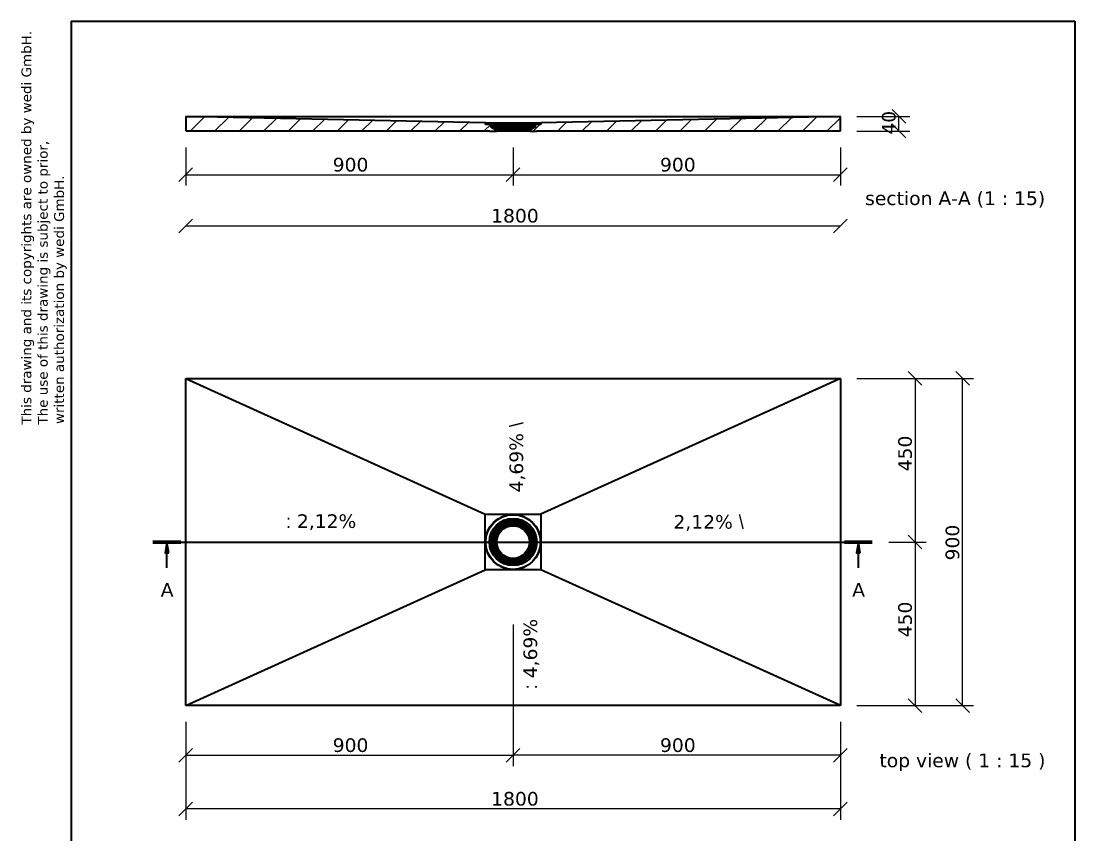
# Model space of a CAD drawing. Header units: millimetres. Extents: x 102 to 3000, y 150 to 4305.
# Drawn here: x 102 to 3000, y 2066 to 4305 of the extents above; entities that cross this region are included whole.
import ezdxf

# ---------------------------------------------------------------- set-up
doc = ezdxf.new("R2010")
doc.units = ezdxf.units.MM
doc.header["$LTSCALE"] = 15
for name, color, linetype, lineweight in [('_Sichtbarkanten', 7, 'Continuous', 35), ('Bemaßung (ISO)', 7, 'Continuous', 25), ('Rahmen (ISO)', 7, 'Continuous', 35), ('Schnittlinie (ISO)', 7, 'Continuous', 35), ('Schraffur (ISO)', 7, 'Continuous', 13), ('Symbol (ISO)', 7, 'Continuous', 25), ('Verdeckt (ISO)', 7, 'Continuous', 35)]:
    doc.layers.add(name, color=color, linetype=linetype, lineweight=lineweight)
doc.styles.add('Bezeichnungstext (DIN)', font='verdana.ttf')
doc.styles.add('Notiztext (DIN)', font='verdana.ttf')
doc.styles.add('Textstil65', font='verdana.ttf')
doc.dimstyles.new('Standard (DIN)', dxfattribs={"dimscale": 15, "dimtxt": 2.5, "dimasz": 2.5, "dimexe": 2, "dimexo": 10, "dimgap": 0.5, "dimtad": 1, "dimdec": 1, "dimrnd": 1e-08, "dimtxsty": 'Notiztext (DIN)', "dimblk": 'OBLIQUE', "dimcen": 0.09, "dimclrd": 256, "dimclre": 256, "dimclrt": 256, "dimadec": 0, "dimazin": 2, "dimtfac": 1, "dimtmove": 0, "dimatfit": 3, "dimfxl": 0, "dimtolj": 1, "dimtzin": 0, "dimlwd": -1, "dimlwe": -1, "dimarcsym": 0})
doc.dimstyles.new('Standard (DIN)-02', dxfattribs={"dimscale": 15, "dimtxt": 2.5, "dimasz": 2.5, "dimexe": 2, "dimexo": 3, "dimgap": 0.5, "dimtad": 1, "dimdec": 1, "dimrnd": 1e-08, "dimtxsty": 'Notiztext (DIN)', "dimblk": 'OBLIQUE', "dimcen": 0.09, "dimclrd": 256, "dimclre": 256, "dimclrt": 256, "dimadec": 0, "dimazin": 2, "dimtfac": 1, "dimtmove": 0, "dimatfit": 3, "dimfxl": 0, "dimtolj": 1, "dimtzin": 0, "dimlwd": -1, "dimlwe": -1, "dimarcsym": 0})

# ---------------------------------------------------------------- blocks, each defined once
blk = doc.blocks.new('Ränder Wedi_hoch')
at = {"layer": 'Rahmen (ISO)'}
for p, q in [((16, 287), (16, 10)), ((16, 287), (200, 287)), ((200, 287), (200, 10)), ((16, 10), (200, 10))]:
    blk.add_line(p, q, dxfattribs=at)
at = {"layer": 'Rahmen (ISO)', "char_height": 1.8, "attachment_point": 7, "rotation": 90, "style": 'Textstil65'}
for s, insert in [('This drawing and its copyrights are owned by wedi GmbH.', (9.2, 213)), ('The use of this drawing is subject to prior,', (12.2, 213)), ('written authorization by wedi GmbH.', (15.19, 213.1)), ('unterliegt dem Urheberrecht. Die Verwendung bedarf in jedem', (12.2, 10.21)), ('Fall der vorherigen, schriftlichen Zustimmung der wedi GmbH.', (15.19, 10.24)), ('Diese Zeichnung / Skizze ist Eigentum der wedi GmbH und ', (9.2, 10.24))]:
    blk.add_mtext(s, dxfattribs=dict(at, insert=insert))
blk = doc.blocks.new('_Oblique')
at = {"color": 0, "linetype": 'ByBlock', "lineweight": -2}
blk.add_line((-0.5, -0.5), (0.5, 0.5), dxfattribs=at)
blk = doc.blocks.new('*D40')
at = {"layer": 'Bemaßung (ISO)', "transparency": 16777216}
for p, q in [((555.1, 2376.9), (555.1, 2107.8)), ((2355.1, 2376.9), (2355.1, 2107.8)), ((2355.1, 2137.8), (555.1, 2137.8))]:
    blk.add_line(p, q, dxfattribs=at)
at = {"layer": 'Defpoints', "color": 0, "transparency": 16777216}
for p in [(555.1, 2421.9), (2355.1, 2421.9), (555.1, 2137.8)]:
    blk.add_point(p, dxfattribs=at)
at = {"layer": 'Bemaßung (ISO)', "transparency": 16777216, "xscale": 37.5, "yscale": 37.5, "zscale": 37.5, "rotation": 180}
blk.add_blockref('_Oblique', (555.1, 2137.8), dxfattribs=at)
at = {"layer": 'Bemaßung (ISO)', "transparency": 16777216, "xscale": 37.5, "yscale": 37.5, "zscale": 37.5}
blk.add_blockref('_Oblique', (2355.1, 2137.8), dxfattribs=at)
at = {"layer": 'Bemaßung (ISO)', "transparency": 16777216, "insert": (1394.7, 2184.5), "char_height": 37.5, "attachment_point": 1, "style": 'Notiztext (DIN)'}
blk.add_mtext('\\A1;1800', dxfattribs=at)
blk = doc.blocks.new('2DTransSchnitt0')
at = {"layer": 'Schnittlinie (ISO)', "linetype": 'Continuous'}
for p, q in [((30.98, 191.46), (162.86, 191.46)), ((33.55, 191.46), (33.2, 189.46)), ((33.55, 189.46), (33.55, 191.46)), ((33.9, 189.46), (33.55, 191.46)), ((160.3, 191.46), (159.95, 189.46)), ((160.3, 189.46), (160.3, 191.46)), ((160.65, 189.46), (160.3, 191.46)), ((33.2, 189.46), (33.9, 189.46)), ((33.55, 186.71), (33.55, 189.46)), ((159.95, 189.46), (160.65, 189.46)), ((160.3, 186.71), (160.3, 189.46))]:
    blk.add_line(p, q, dxfattribs=at)
at = {"layer": 'Schnittlinie (ISO)', "linetype": 'Continuous', "lineweight": 70}
for p, q in [((30.98, 191.46), (36.11, 191.46)), ((157.74, 191.46), (162.86, 191.46))]:
    blk.add_line(p, q, dxfattribs=at)
at = {"layer": 'Schnittlinie (ISO)', "linetype": 'Continuous', "flags": 128}
for points in [[(33.9, 189.46), (33.55, 191.46), (33.2, 189.46), (33.9, 189.46)], [(160.65, 189.46), (160.3, 191.46), (159.95, 189.46), (160.65, 189.46)]]:
    blk.add_lwpolyline(points, dxfattribs=at)
at = {"layer": 'Schnittlinie (ISO)'}
for points in [[(33.9, 189.46), (33.55, 191.46), (33.2, 189.46), (33.9, 189.46)], [(160.65, 189.46), (160.3, 191.46), (159.95, 189.46), (160.65, 189.46)]]:
    blk.add_solid(points, dxfattribs=at)
at = {"layer": 'Schnittlinie (ISO)', "char_height": 2.5, "attachment_point": 7, "style": 'Bezeichnungstext (DIN)'}
for insert in [(32.41, 181.46), (159.17, 181.46)]:
    blk.add_mtext('A', dxfattribs=dict(at, insert=insert))
blk = doc.blocks.new('*D42')
at = {"layer": 'Bemaßung (ISO)', "transparency": 16777216}
for p, q in [((2400.1, 3321.9), (2590.5, 3321.9)), ((2560.5, 3321.9), (2560.5, 2871.9)), ((2487.9, 2871.9), (2590.5, 2871.9))]:
    blk.add_line(p, q, dxfattribs=at)
at = {"layer": 'Defpoints', "color": 0, "transparency": 16777216}
for p in [(2355.1, 3321.9), (2442.9, 2871.9), (2560.5, 2871.9)]:
    blk.add_point(p, dxfattribs=at)
at = {"layer": 'Bemaßung (ISO)', "transparency": 16777216, "xscale": 37.5, "yscale": 37.5, "zscale": 37.5}
for p, rotation in [((2560.5, 3321.9), 90), ((2560.5, 2871.9), 270)]:
    blk.add_blockref('_Oblique', p, dxfattribs=dict(at, rotation=rotation))
at = {"layer": 'Bemaßung (ISO)', "transparency": 16777216, "insert": (2514, 3066.4), "char_height": 37.5, "attachment_point": 1, "rotation": 90, "style": 'Notiztext (DIN)'}
blk.add_mtext('\\A1;450', dxfattribs=at)
blk = doc.blocks.new('*D43')
at = {"layer": 'Bemaßung (ISO)', "transparency": 16777216}
for p, q in [((2487.9, 2871.9), (2590.5, 2871.9)), ((2560.5, 2871.9), (2560.5, 2421.9)), ((2400.1, 2421.9), (2590.5, 2421.9))]:
    blk.add_line(p, q, dxfattribs=at)
at = {"layer": 'Defpoints', "color": 0, "transparency": 16777216}
for p in [(2442.9, 2871.9), (2355.1, 2421.9), (2560.5, 2421.9)]:
    blk.add_point(p, dxfattribs=at)
at = {"layer": 'Bemaßung (ISO)', "transparency": 16777216, "xscale": 37.5, "yscale": 37.5, "zscale": 37.5}
for p, rotation in [((2560.5, 2871.9), 90), ((2560.5, 2421.9), 270)]:
    blk.add_blockref('_Oblique', p, dxfattribs=dict(at, rotation=rotation))
at = {"layer": 'Bemaßung (ISO)', "transparency": 16777216, "insert": (2514, 2609.8), "char_height": 37.5, "attachment_point": 1, "rotation": 90, "style": 'Notiztext (DIN)'}
blk.add_mtext('\\A1;450', dxfattribs=at)
blk = doc.blocks.new('*D44')
at = {"layer": 'Bemaßung (ISO)', "transparency": 16777216}
for p, q in [((2400.1, 3321.9), (2720.9, 3321.9)), ((2690.9, 2421.9), (2690.9, 3321.9)), ((2400.1, 2421.9), (2720.9, 2421.9))]:
    blk.add_line(p, q, dxfattribs=at)
at = {"layer": 'Defpoints', "color": 0, "transparency": 16777216}
for p in [(2355.1, 3321.9), (2690.9, 3321.9), (2355.1, 2421.9)]:
    blk.add_point(p, dxfattribs=at)
at = {"layer": 'Bemaßung (ISO)', "transparency": 16777216, "xscale": 37.5, "yscale": 37.5, "zscale": 37.5}
for p, rotation in [((2690.9, 3321.9), 90), ((2690.9, 2421.9), 270)]:
    blk.add_blockref('_Oblique', p, dxfattribs=dict(at, rotation=rotation))
at = {"layer": 'Bemaßung (ISO)', "transparency": 16777216, "insert": (2644.4, 2821.4), "char_height": 37.5, "attachment_point": 1, "rotation": 90, "style": 'Notiztext (DIN)'}
blk.add_mtext('\\A1;900', dxfattribs=at)
blk = doc.blocks.new('*D45')
at = {"layer": 'Bemaßung (ISO)', "transparency": 16777216}
for p, q in [((555.1, 3957.6), (555.1, 3852.3)), ((1455.1, 3956.9), (1455.1, 3852.3)), ((555.1, 3882.3), (1455.1, 3882.3))]:
    blk.add_line(p, q, dxfattribs=at)
at = {"layer": 'Defpoints', "color": 0, "transparency": 16777216}
for p in [(555.1, 4002.6), (1455.1, 4001.9), (1455.1, 3882.3)]:
    blk.add_point(p, dxfattribs=at)
at = {"layer": 'Bemaßung (ISO)', "transparency": 16777216, "xscale": 37.5, "yscale": 37.5, "zscale": 37.5, "rotation": 180}
blk.add_blockref('_Oblique', (555.1, 3882.3), dxfattribs=at)
at = {"layer": 'Bemaßung (ISO)', "transparency": 16777216, "xscale": 37.5, "yscale": 37.5, "zscale": 37.5}
blk.add_blockref('_Oblique', (1455.1, 3882.3), dxfattribs=at)
at = {"layer": 'Bemaßung (ISO)', "transparency": 16777216, "insert": (959, 3928.8), "char_height": 37.5, "attachment_point": 1, "style": 'Notiztext (DIN)'}
blk.add_mtext('\\A1;900', dxfattribs=at)
blk = doc.blocks.new('*D46')
at = {"layer": 'Bemaßung (ISO)', "transparency": 16777216}
for p, q in [((1455.1, 3956.9), (1455.1, 3852.3)), ((2355.1, 3957.6), (2355.1, 3852.3)), ((1455.1, 3882.3), (2355.1, 3882.3))]:
    blk.add_line(p, q, dxfattribs=at)
at = {"layer": 'Defpoints', "color": 0, "transparency": 16777216}
for p in [(1455.1, 4001.9), (2355.1, 4002.6), (2355.1, 3882.3)]:
    blk.add_point(p, dxfattribs=at)
at = {"layer": 'Bemaßung (ISO)', "transparency": 16777216, "xscale": 37.5, "yscale": 37.5, "zscale": 37.5, "rotation": 180}
blk.add_blockref('_Oblique', (1455.1, 3882.3), dxfattribs=at)
at = {"layer": 'Bemaßung (ISO)', "transparency": 16777216, "xscale": 37.5, "yscale": 37.5, "zscale": 37.5}
blk.add_blockref('_Oblique', (2355.1, 3882.3), dxfattribs=at)
at = {"layer": 'Bemaßung (ISO)', "transparency": 16777216, "insert": (1859, 3928.8), "char_height": 37.5, "attachment_point": 1, "style": 'Notiztext (DIN)'}
blk.add_mtext('\\A1;900', dxfattribs=at)
blk = doc.blocks.new('*D47')
at = {"layer": 'Bemaßung (ISO)', "transparency": 16777216}
for p, q in [((2400, 4042.6), (2545.9, 4042.6)), ((2515.9, 4002.6), (2515.9, 4042.6)), ((2400.1, 4002.6), (2545.9, 4002.6))]:
    blk.add_line(p, q, dxfattribs=at)
at = {"layer": 'Defpoints', "color": 0, "transparency": 16777216}
for p in [(2355, 4042.6), (2515.9, 4042.6), (2355.1, 4002.6)]:
    blk.add_point(p, dxfattribs=at)
at = {"layer": 'Bemaßung (ISO)', "transparency": 16777216, "xscale": 37.5, "yscale": 37.5, "zscale": 37.5}
for p, rotation in [((2515.9, 4042.6), 90), ((2515.9, 4002.6), 270)]:
    blk.add_blockref('_Oblique', p, dxfattribs=dict(at, rotation=rotation))
at = {"layer": 'Bemaßung (ISO)', "transparency": 16777216, "insert": (2469.4, 3992.5), "char_height": 37.5, "attachment_point": 1, "rotation": 90, "style": 'Notiztext (DIN)'}
blk.add_mtext('\\A1;40', dxfattribs=at)
blk = doc.blocks.new('*D48')
at = {"layer": 'Bemaßung (ISO)', "transparency": 16777216}
for p, q in [((1455.1, 2645.5), (1455.1, 2255.5)), ((555.1, 2285.5), (1455.1, 2285.5))]:
    blk.add_line(p, q, dxfattribs=at)
at = {"layer": 'Defpoints', "color": 0, "transparency": 16777216}
for p in [(1455.1, 2795.5), (555.1, 2422), (1455.1, 2285.5)]:
    blk.add_point(p, dxfattribs=at)
at = {"layer": 'Bemaßung (ISO)', "transparency": 16777216, "xscale": 37.5, "yscale": 37.5, "zscale": 37.5, "rotation": 180}
blk.add_blockref('_Oblique', (555.1, 2285.5), dxfattribs=at)
at = {"layer": 'Bemaßung (ISO)', "transparency": 16777216, "xscale": 37.5, "yscale": 37.5, "zscale": 37.5}
blk.add_blockref('_Oblique', (1455.1, 2285.5), dxfattribs=at)
at = {"layer": 'Bemaßung (ISO)', "transparency": 16777216, "insert": (959, 2332), "char_height": 37.5, "attachment_point": 1, "style": 'Notiztext (DIN)'}
blk.add_mtext('\\A1;900', dxfattribs=at)
blk = doc.blocks.new('*D49')
at = {"layer": 'Bemaßung (ISO)', "transparency": 16777216}
for p, q in [((1455.1, 2645.5), (1455.1, 2255.5)), ((2355, 2285.5), (1455.1, 2285.5))]:
    blk.add_line(p, q, dxfattribs=at)
at = {"layer": 'Defpoints', "color": 0, "transparency": 16777216}
for p in [(1455.1, 2795.5), (2355, 2422), (1455.1, 2285.5)]:
    blk.add_point(p, dxfattribs=at)
at = {"layer": 'Bemaßung (ISO)', "transparency": 16777216, "xscale": 37.5, "yscale": 37.5, "zscale": 37.5, "rotation": 180}
blk.add_blockref('_Oblique', (1455.1, 2285.5), dxfattribs=at)
at = {"layer": 'Bemaßung (ISO)', "transparency": 16777216, "xscale": 37.5, "yscale": 37.5, "zscale": 37.5}
blk.add_blockref('_Oblique', (2355, 2285.5), dxfattribs=at)
at = {"layer": 'Bemaßung (ISO)', "transparency": 16777216, "insert": (1859, 2332), "char_height": 37.5, "attachment_point": 1, "style": 'Notiztext (DIN)'}
blk.add_mtext('\\A1;900', dxfattribs=at)
blk = doc.blocks.new('*D50')
at = {"layer": 'Bemaßung (ISO)', "transparency": 16777216}
blk.add_line((555.1, 3741.5), (2355.1, 3741.5), dxfattribs=at)
at = {"layer": 'Defpoints', "color": 0, "transparency": 16777216}
for p in [(555.1, 4022), (2355.1, 4022), (2355.1, 3741.5)]:
    blk.add_point(p, dxfattribs=at)
at = {"layer": 'Bemaßung (ISO)', "transparency": 16777216, "xscale": 37.5, "yscale": 37.5, "zscale": 37.5, "rotation": 180}
blk.add_blockref('_Oblique', (555.1, 3741.5), dxfattribs=at)
at = {"layer": 'Bemaßung (ISO)', "transparency": 16777216, "xscale": 37.5, "yscale": 37.5, "zscale": 37.5}
blk.add_blockref('_Oblique', (2355.1, 3741.5), dxfattribs=at)
at = {"layer": 'Bemaßung (ISO)', "transparency": 16777216, "insert": (1394.7, 3788.3), "char_height": 37.5, "attachment_point": 1, "style": 'Notiztext (DIN)'}
blk.add_mtext('\\A1;1800', dxfattribs=at)

msp = doc.modelspace()

# ---------------------------------------------------------------- hatches: boundary and pattern name
at = {"layer": 'Schraffur (ISO)'}
h = msp.add_hatch(dxfattribs=at)
h.set_pattern_fill('ANSI31', color=256, scale=381, style=0)
h.set_pattern_definition([(45, (0, 0), (-33.67596, 33.67596), [])])
h.paths.add_polyline_path([(1500.57, 4003.89), (1502.32, 4003.89), (1502.32, 4006.59), (1515.32, 4014.89), (1515.32, 4022.89), (1530.32, 4022.89), (1530.32, 4023.89), (1513.02, 4023.89), (1512.52, 4023.39), (1512.52, 4018.39), (1510.82, 4018.39), (1510.32, 4017.89), (1510.32, 4016.39), (1506.32, 4013.84), (1506.32, 4011.52), (1504.02, 4010.05), (1504.02, 4011.89), (1501.57, 4010.33), (1500.57, 4008.59)])
h.paths.add_polyline_path([(1407.82, 4003.89), (1409.57, 4003.89), (1409.57, 4008.59), (1408.56, 4010.33), (1406.12, 4011.89), (1406.12, 4010.05), (1403.82, 4011.52), (1403.82, 4013.84), (1399.82, 4016.39), (1399.82, 4017.89), (1399.32, 4018.39), (1397.62, 4018.39), (1397.62, 4023.39), (1397.12, 4023.89), (1379.82, 4023.89), (1379.82, 4022.89), (1394.82, 4022.89), (1394.82, 4014.89), (1407.82, 4006.59)])
h.paths.add_polyline_path([(1407.07, 4005.89), (1394.57, 4012.89), (1394.57, 4020.89), (1379.07, 4020.89), (1379.07, 4025.14), (1378.58, 4025.14), (555.09, 4042.64), (555.07, 4041.39), (555.07, 4002.64), (1390.07, 4002.64), (1390.07, 4001.94), (1410.07, 4001.94), (1410.07, 4002.64), (1407.07, 4002.64)])
h.paths.add_polyline_path([(1515.57, 4012.89), (1503.07, 4005.89), (1503.07, 4002.64), (1500.07, 4002.64), (1500.07, 4001.94), (1520.07, 4001.94), (1520.07, 4002.64), (2355.07, 4002.64), (2355.07, 4041.39), (2355.04, 4042.64), (1531.55, 4025.14), (1531.07, 4025.14), (1531.07, 4020.89), (1515.57, 4020.89)])

# ---------------------------------------------------------------- linework, layer by layer
at = {"layer": '_Sichtbarkanten'}
for p, q in [((555.09, 4042.64), (555.07, 4041.39)), ((555.07, 4041.39), (555.07, 4002.64)), ((1378.58, 4025.14), (555.09, 4042.64)), ((555.15, 4042.64), (2354.99, 4042.64)), ((2355.04, 4042.64), (1531.55, 4025.14)), ((2355.07, 4041.39), (2355.04, 4042.64)), ((2355.07, 4002.64), (2355.07, 4041.39)), ((555.07, 4002.64), (1390.07, 4002.64)), ((1379.07, 4025.14), (1378.58, 4025.14)), ((1379.07, 4020.89), (1379.07, 4025.14)), ((1379.07, 4025.14), (1531.07, 4025.14)), ((1394.57, 4020.89), (1379.07, 4020.89)), ((1397.12, 4023.89), (1379.82, 4023.89)), ((1379.82, 4023.89), (1379.82, 4022.89)), ((1379.82, 4022.89), (1394.82, 4022.89)), ((1390.07, 4002.64), (1390.07, 4001.94)), ((1390.07, 4001.94), (1410.07, 4001.94)), ((1394.57, 4012.89), (1394.57, 4020.89)), ((1394.82, 4020.89), (1394.57, 4020.89)), ((1407.07, 4005.89), (1394.57, 4012.89)), ((1397.95, 4012.89), (1394.57, 4012.89)), ((1394.82, 4022.89), (1394.82, 4014.89)), ((1394.82, 4014.89), (1407.82, 4006.59)), ((1397.62, 4023.39), (1397.12, 4023.89)), ((1513.02, 4023.89), (1397.12, 4023.89)), ((1397.62, 4018.39), (1397.62, 4023.39)), ((1397.62, 4023.39), (1512.52, 4023.39)), ((1399.32, 4018.39), (1397.62, 4018.39)), ((1399.82, 4017.89), (1399.32, 4018.39)), ((1510.82, 4018.39), (1399.32, 4018.39)), ((1399.82, 4016.39), (1399.82, 4017.89)), ((1399.82, 4017.89), (1510.32, 4017.89)), ((1403.82, 4013.84), (1399.82, 4016.39)), ((1510.32, 4016.39), (1399.82, 4016.39)), ((1403.82, 4011.52), (1403.82, 4013.84)), ((1506.32, 4013.84), (1403.82, 4013.84)), ((1406.12, 4010.05), (1403.82, 4011.52)), ((1406.12, 4011.52), (1403.82, 4011.52)), ((1408.56, 4010.33), (1406.12, 4011.89)), ((1406.12, 4011.89), (1406.12, 4010.05)), ((1504.02, 4011.89), (1406.12, 4011.89)), ((1407.07, 4002.64), (1407.07, 4005.89)), ((1407.07, 4005.89), (1407.82, 4005.89)), ((1410.07, 4002.64), (1407.07, 4002.64)), ((1407.82, 4006.59), (1407.82, 4003.89)), ((1407.82, 4003.89), (1409.57, 4003.89)), ((1409.57, 4008.59), (1408.56, 4010.33)), ((1501.57, 4010.33), (1408.56, 4010.33)), ((1409.57, 4003.89), (1409.57, 4008.59)), ((1500.57, 4008.59), (1409.57, 4008.59)), ((1500.57, 4003.89), (1409.57, 4003.89)), ((1410.07, 4001.94), (1410.07, 4002.64)), ((1410.07, 4002.64), (1500.07, 4002.64)), ((1500.07, 4001.94), (1410.07, 4001.94)), ((1503.07, 4002.64), (1500.07, 4002.64)), ((1500.07, 4002.64), (1500.07, 4001.94)), ((1500.07, 4001.94), (1520.07, 4001.94)), ((1501.57, 4010.33), (1500.57, 4008.59)), ((1500.57, 4008.59), (1500.57, 4003.89)), ((1500.57, 4003.89), (1502.32, 4003.89)), ((1504.02, 4011.89), (1501.57, 4010.33)), ((1502.32, 4006.59), (1515.32, 4014.89)), ((1502.32, 4003.89), (1502.32, 4006.59)), ((1502.32, 4005.89), (1503.07, 4005.89)), ((1515.57, 4012.89), (1503.07, 4005.89)), ((1503.07, 4005.89), (1503.07, 4002.64)), ((1504.02, 4010.05), (1504.02, 4011.89)), ((1506.32, 4011.52), (1504.02, 4010.05)), ((1506.32, 4011.52), (1504.02, 4011.52)), ((1510.32, 4016.39), (1506.32, 4013.84)), ((1506.32, 4013.84), (1506.32, 4011.52)), ((1510.82, 4018.39), (1510.32, 4017.89)), ((1510.32, 4017.89), (1510.32, 4016.39)), ((1512.52, 4018.39), (1510.82, 4018.39)), ((1515.57, 4012.89), (1512.19, 4012.89)), ((1513.02, 4023.89), (1512.52, 4023.39)), ((1512.52, 4023.39), (1512.52, 4018.39)), ((1530.32, 4023.89), (1513.02, 4023.89)), ((1515.32, 4022.89), (1530.32, 4022.89)), ((1515.32, 4014.89), (1515.32, 4022.89)), ((1515.57, 4020.89), (1515.32, 4020.89)), ((1531.07, 4020.89), (1515.57, 4020.89)), ((1515.57, 4020.89), (1515.57, 4012.89)), ((1520.07, 4001.94), (1520.07, 4002.64)), ((1520.07, 4002.64), (2355.07, 4002.64)), ((1530.32, 4022.89), (1530.32, 4023.89)), ((1531.55, 4025.14), (1531.07, 4025.14)), ((1531.07, 4025.14), (1531.07, 4020.89)), ((555.07, 3321.94), (2355.07, 3321.94)), ((555.07, 2421.94), (555.07, 3321.94)), ((555.07, 3321.94), (555.09, 3321.88)), ((555.15, 3321.88), (555.09, 3321.88)), ((555.09, 2422), (555.09, 3321.88)), ((555.15, 3321.88), (2354.99, 3321.88)), ((555.15, 3321.88), (1378.58, 2948.41)), ((2354.99, 3321.88), (1531.55, 2948.41)), ((2354.99, 3321.88), (2355.04, 3321.88)), ((2355.07, 3321.94), (2355.04, 3321.88)), ((2355.04, 3321.88), (2355.04, 2422)), ((2355.07, 3321.94), (2355.07, 2421.94)), ((1378.58, 2948.41), (1531.55, 2948.41)), ((1378.58, 2795.47), (1378.58, 2948.41)), ((1531.55, 2948.41), (1531.55, 2795.47)), ((555.15, 2422), (1378.58, 2795.47)), ((1531.55, 2795.47), (1378.58, 2795.47)), ((2354.99, 2422), (1531.55, 2795.47)), ((555.07, 2421.94), (555.09, 2422)), ((2355.07, 2421.94), (555.07, 2421.94)), ((555.15, 2422), (555.09, 2422)), ((2354.99, 2422), (555.15, 2422)), ((2354.99, 2422), (2355.04, 2422)), ((2355.07, 2421.94), (2355.04, 2422))]:
    msp.add_line(p, q, dxfattribs=at)
for radius in [76, 75.25, 57.95, 57.45, 55.75, 55.25, 51.25, 48.95, 46.5, 45.5, 45]:
    msp.add_circle((1455.07, 2871.94), radius, dxfattribs=at)
at = {"layer": 'Verdeckt (ISO)'}
for radius in [65, 60.5, 60.25, 48, 47.25]:
    msp.add_circle((1455.07, 2871.94), radius, dxfattribs=at)

# ---------------------------------------------------------------- block references
at = {"xscale": 15, "yscale": 15, "zscale": 15}
msp.add_blockref('Ränder Wedi_hoch', (0, 0), dxfattribs=at)
at = {"layer": 'Schnittlinie (ISO)', "xscale": 15, "yscale": 15, "zscale": 15}
msp.add_blockref('2DTransSchnitt0', (0, 0), dxfattribs=at)

# ---------------------------------------------------------------- texts
at = {"layer": 'Symbol (ISO)', "char_height": 37.5, "attachment_point": 7, "style": 'Bezeichnungstext (DIN)'}
for s, insert in [('section A-A (1 : 15)', (2422.98, 3792.09)), ('top view ( 1 : 15 )', (2462.39, 2241.77))]:
    msp.add_mtext(s, dxfattribs=dict(at, insert=insert))
at = {"layer": 'Symbol (ISO)', "char_height": 37.5, "attachment_point": 1, "rotation": 90, "style": 'Notiztext (DIN)'}
for s, insert, width in [('{4,69% \\fAIGDT|b0|i0;\\H37.3096;\\\\}', (1445.19, 3008.28), 259.9982), ('{\\fAIGDT|b0|i0;\\H37.3096;:\\fVerdana|b0|i0;\\H37.5000; 4,69%}', (1483.64, 2466.95), 262.2671)]:
    msp.add_mtext(s, dxfattribs=dict(at, insert=insert, width=width))
at = {"layer": 'Symbol (ISO)', "char_height": 37.5, "attachment_point": 1, "style": 'Notiztext (DIN)'}
for s, insert, width in [('{\\fAIGDT|b0|i0;\\H37.3096;:\\fVerdana|b0|i0;\\H37.5000; 2,12%}', (830.32, 2948.17), 262.2671), ('{2,12% \\fAIGDT|b0|i0;\\H37.3096;\\\\}', (1895.92, 2946.14), 259.9982)]:
    msp.add_mtext(s, dxfattribs=dict(at, insert=insert, width=width))

# ---------------------------------------------------------------- dimensions: what is measured, and where the dimension line sits
at = {"layer": 'Bemaßung (ISO)'}
for base, p1, p2, angle, dimstyle, override, picture, middle in [((2515.91, 4042.64), (2355.07, 4002.64), (2354.99, 4042.64), 90, 'Standard (DIN)-02', {"dimdec": 1, "dimtp": 0, "dimtm": 0, "dimtdec": 2, "dimtofl": 1, "dimatfit": 1}, '*D47', (2515.91, 4022.64)), ((2355.07, 3741.54), (555.07, 4022.02), (2355.07, 4022.02), 180, 'Standard (DIN)', {"dimdec": 1, "dimse1": 1, "dimse2": 1, "dimtp": 0, "dimtm": 0, "dimtdec": 2, "dimtofl": 0, "dimatfit": 1}, '*D50', (1455.07, 3741.54)), ((1455.07, 3882.31), (555.07, 4002.64), (1455.07, 4001.94), 180, 'Standard (DIN)-02', {"dimdec": 1, "dimtp": 0, "dimtm": 0, "dimtdec": 2, "dimtofl": 0, "dimatfit": 1}, '*D45', (1005.07, 3882.31)), ((2355.07, 3882.31), (1455.07, 4001.94), (2355.07, 4002.64), 180, 'Standard (DIN)-02', {"dimdec": 1, "dimtp": 0, "dimtm": 0, "dimtdec": 2, "dimtofl": 0, "dimatfit": 1}, '*D46', (1905.07, 3882.31)), ((2560.51, 2871.94), (2355.07, 3321.94), (2442.94, 2871.94), 90, 'Standard (DIN)-02', {"dimdec": 1, "dimtp": 0, "dimtm": 0, "dimtdec": 2, "dimtofl": 0, "dimatfit": 1}, '*D42', (2560.51, 3112.96)), ((2690.91, 3321.94), (2355.07, 2421.94), (2355.07, 3321.94), 90, 'Standard (DIN)-02', {"dimdec": 1, "dimtp": 0, "dimtm": 0, "dimtdec": 2, "dimtofl": 0, "dimatfit": 1}, '*D44', (2690.91, 2867.45)), ((2560.51, 2421.94), (2442.94, 2871.94), (2355.07, 2421.94), 90, 'Standard (DIN)-02', {"dimdec": 1, "dimtp": 0, "dimtm": 0, "dimtdec": 2, "dimtofl": 0, "dimatfit": 1}, '*D43', (2560.51, 2656.37)), ((1455.07, 2285.47), (2355.04, 2422), (1455.07, 2795.47), 180, 'Standard (DIN)', {"dimdec": 1, "dimse1": 1, "dimtp": 0, "dimtm": 0, "dimtdec": 2, "dimtofl": 0, "dimatfit": 1}, '*D49', (1905.05, 2285.47)), ((555.07, 2137.79), (2355.07, 2421.94), (555.07, 2421.94), 180, 'Standard (DIN)-02', {"dimdec": 1, "dimtp": 0, "dimtm": 0, "dimtdec": 2, "dimtofl": 0, "dimatfit": 1}, '*D40', (1455.07, 2137.79))]:
    dim = msp.add_linear_dim(base=base, p1=p1, p2=p2, angle=angle, dimstyle=dimstyle, override=override, dxfattribs=at)
    dim.commit()
    dim.dimension.update_dxf_attribs({"geometry": picture, "text_midpoint": middle, "dimtype": 160})
dim = msp.add_linear_dim(base=(1455.07, 2285.47), p1=(555.09, 2422), p2=(1455.07, 2795.47), dimstyle='Standard (DIN)', override={"dimdec": 1, "dimse1": 1, "dimtp": 0, "dimtm": 0, "dimtdec": 2, "dimtofl": 0, "dimatfit": 1}, dxfattribs=at)
dim.commit()
dim.dimension.update_dxf_attribs({"geometry": '*D48', "text_midpoint": (1005.08, 2285.47), "dimtype": 160})

doc.saveas('drawing.dxf')
